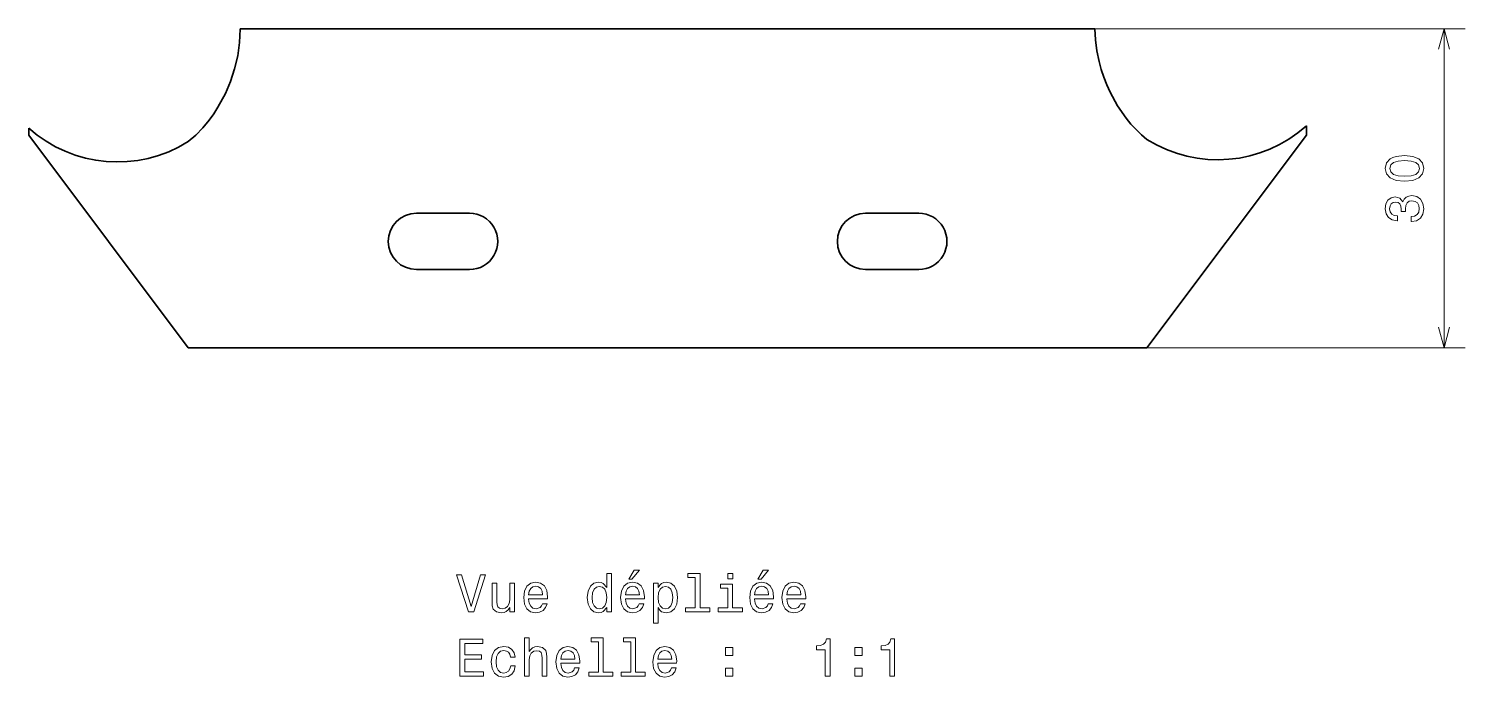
# Model space of a CAD drawing. Extents: x 78 to 213, y 94 to 155.
import ezdxf

# ---------------------------------------------------------------- set-up
doc = ezdxf.new("R2010")
doc.units = 0

msp = doc.modelspace()

# ---------------------------------------------------------------- linework, layer by layer
at = {"color": 7, "lineweight": 35, "ltscale": 0.254947}
msp.add_line((107.652328, 154.924332), (97.454437, 154.924332), dxfattribs=at)
at = {"color": 7, "lineweight": 35, "ltscale": 0.000747}
msp.add_line((97.454468, 154.89447), (97.454437, 154.924332), dxfattribs=at)
at = {"color": 7, "lineweight": 35}
for p, q in [((167.652328, 154.924332), (107.652328, 154.924332)), ((77.569443, 144.924332), (92.569443, 124.924332)), ((182.735214, 124.924332), (197.735214, 144.924332)), ((167.652328, 124.924332), (107.652328, 124.924332))]:
    msp.add_line(p, q, dxfattribs=at)
at = {"color": 7, "lineweight": 35, "ltscale": 0.254972}
msp.add_line((167.652328, 154.924332), (177.851227, 154.924332), dxfattribs=at)
at = {"color": 7, "lineweight": 13}
for p, q in [((169.652328, 154.924332), (212.678467, 154.924332)), ((210.678467, 124.924332), (210.678467, 154.924332)), ((169.652328, 124.924332), (212.678467, 124.924332))]:
    msp.add_line(p, q, dxfattribs=at)
at = {"color": 7, "lineweight": 35, "ltscale": 0.016497}
msp.add_line((77.569443, 145.584229), (77.569443, 144.924332), dxfattribs=at)
at = {"color": 7, "lineweight": 35, "ltscale": 0.021628}
msp.add_line((197.735214, 144.924332), (197.735214, 145.789444), dxfattribs=at)
at = {"color": 7, "lineweight": 35, "ltscale": 0.125}
for p, q in [((119.027817, 137.574326), (114.027817, 137.574326)), ((161.27684, 137.574326), (156.27684, 137.574326)), ((119.027817, 132.274338), (114.027817, 132.274338)), ((161.27684, 132.274338), (156.27684, 132.274338))]:
    msp.add_line(p, q, dxfattribs=at)
at = {"color": 7, "lineweight": 35, "ltscale": 0.377072}
for p, q in [((107.652328, 124.924332), (92.569443, 124.924332)), ((182.735214, 124.924332), (167.652328, 124.924332))]:
    msp.add_line(p, q, dxfattribs=at)
at = {"color": 7, "lineweight": 35}
for points in [[(92.569443, 144.30957), (93.274933, 144.917801), (93.934738, 145.593918), (94.546478, 146.33046), (94.972366, 146.918182), (95.368988, 147.533112), (96.070557, 148.835068), (96.551376, 149.970657), (96.937675, 151.154861), (97.221603, 152.377975), (97.395721, 153.628845), (97.454468, 154.89447)], [(177.851227, 154.924332), (177.903748, 153.883987), (178.034485, 152.85321), (178.24057, 151.839371), (178.440643, 151.099487), (178.678513, 150.375061), (178.956604, 149.658096), (179.269928, 148.961487), (179.967941, 147.68309), (180.783112, 146.50209), (181.23468, 145.951431), (181.713043, 145.433212), (182.211975, 144.955139), (182.735214, 144.514771)]]:
    msp.add_lwpolyline(points, dxfattribs=at)
at = {"color": 7, "lineweight": 13}
for points in [[(211.196106, 152.992477), (210.678467, 154.924332), (210.160828, 152.992477)], [(210.160828, 126.856186), (210.678467, 124.924332), (211.196106, 126.856186)]]:
    msp.add_lwpolyline(points, dxfattribs=at)
for points in [[(206.968811, 140.57692), (207.760605, 140.652573), (208.325439, 140.889603), (208.668396, 141.267853), (208.779343, 141.792343), (208.668396, 142.311798), (208.325439, 142.690033), (207.760605, 142.922028), (206.968811, 143.002716), (206.182068, 142.922028), (205.8694, 142.826202), (205.612183, 142.690033), (205.269257, 142.311798), (205.153259, 141.792343), (205.269257, 141.267853), (205.617233, 140.889603), (206.182068, 140.652573)], [(206.968811, 141.061081), (206.358582, 141.101425), (205.91983, 141.227509), (205.662628, 141.454453), (205.571838, 141.792343), (205.662628, 142.125198), (205.91983, 142.352142), (206.358582, 142.478226), (206.968811, 142.51857), (207.584091, 142.478226), (208.022858, 142.352142), (208.28006, 142.125198), (208.365784, 141.792343), (208.28006, 141.454453), (208.022858, 141.227509), (207.584091, 141.101425)], [(207.579041, 136.785431), (207.614349, 136.785431), (208.098511, 136.866119), (208.461609, 137.103149), (208.693604, 137.476349), (208.779343, 137.970581), (208.693604, 138.495087), (208.47171, 138.888458), (208.118683, 139.14061), (207.664795, 139.2314), (207.367233, 139.19104), (207.125153, 139.080093), (206.938568, 138.898544), (206.802399, 138.656464), (206.53006, 138.984268), (206.096344, 139.100266), (205.702972, 139.024628), (205.405426, 138.807755), (205.218811, 138.454742), (205.153259, 137.970581), (205.233948, 137.516693), (205.455841, 137.168716), (205.808868, 136.941772), (206.277893, 136.866119), (206.313202, 136.866119), (206.313202, 137.314972), (205.990433, 137.355316), (205.758453, 137.486435), (205.617233, 137.698257), (205.566803, 137.995804), (205.607147, 138.258057), (205.713058, 138.449692), (205.884521, 138.565689), (206.116516, 138.611069), (206.363632, 138.565689), (206.53006, 138.444641), (206.63092, 138.232834), (206.661194, 137.945374), (206.656143, 137.748688), (207.054565, 137.748688), (207.044464, 137.995804), (207.089859, 138.313522), (207.210892, 138.550552), (207.407578, 138.691772), (207.664795, 138.742203), (207.957291, 138.686722), (208.174149, 138.540466), (208.310318, 138.308487), (208.355713, 138.000839), (208.305267, 137.683121), (208.153976, 137.451126), (207.911896, 137.304886), (207.579041, 137.249405)], [(120.047859, 103.572746), (119.170341, 100.592201), (118.267601, 103.572746), (117.788498, 103.572746), (118.918182, 100.067703), (119.422501, 100.067703), (120.52697, 103.572746)], [(123.250313, 102.775917), (122.806503, 102.775917), (122.806503, 101.212517), (122.756073, 100.849403), (122.609818, 100.587158), (122.382874, 100.425774), (122.085327, 100.375343), (121.848297, 100.415688), (121.696999, 100.53672), (121.611259, 100.743492), (121.591087, 101.036003), (121.591087, 102.775917), (121.147285, 102.775917), (121.147285, 100.995659), (121.162415, 100.637589), (121.25824, 100.340034), (121.550743, 100.067703), (122.01976, 99.971886), (122.271927, 100.007187), (122.488785, 100.097961), (122.675385, 100.254303), (122.826683, 100.481247), (122.826683, 100.067703), (123.250313, 100.067703)], [(124.586769, 101.293205), (126.361984, 101.293205), (126.367027, 101.499977), (126.286331, 102.079948), (126.06443, 102.513672), (125.711411, 102.775917), (125.242386, 102.871735), (124.783455, 102.770874), (124.430428, 102.488449), (124.203484, 102.029518), (124.122787, 101.424332), (124.198441, 100.804016), (124.425385, 100.350121), (124.773369, 100.067703), (125.227257, 99.971886), (125.620628, 100.037445), (125.943398, 100.208916), (126.180428, 100.481247), (126.316597, 100.84436), (125.877831, 100.84436), (125.787056, 100.642632), (125.65593, 100.491333), (125.28273, 100.3703), (124.99527, 100.425774), (124.778412, 100.602287), (124.637199, 100.889748), (124.586769, 101.278076)], [(131.934753, 100.48629), (131.934753, 100.067703), (132.378555, 100.067703), (132.378555, 103.688744), (131.939789, 103.688744), (131.939789, 102.362373), (131.601898, 102.745659), (131.395126, 102.836433), (131.158096, 102.871735), (130.729416, 102.770874), (130.396561, 102.488449), (130.179703, 102.034561), (130.104065, 101.424332), (130.179703, 100.814102), (130.396561, 100.355164), (130.729416, 100.067703), (131.158096, 99.971886), (131.395126, 100.007187), (131.606934, 100.097961)], [(133.694839, 101.293205), (135.470047, 101.293205), (135.475098, 101.499977), (135.394409, 102.079948), (135.172501, 102.513672), (134.819473, 102.775917), (134.350464, 102.871735), (133.891525, 102.770874), (133.538498, 102.488449), (133.311554, 102.029518), (133.230865, 101.424332), (133.306503, 100.804016), (133.533447, 100.350121), (133.881439, 100.067703), (134.335327, 99.971886), (134.728699, 100.037445), (135.051468, 100.208916), (135.288498, 100.481247), (135.424667, 100.84436), (134.985901, 100.84436), (134.895126, 100.642632), (134.764008, 100.491333), (134.390808, 100.3703), (134.103333, 100.425774), (133.886475, 100.602287), (133.74527, 100.889748), (133.694839, 101.278076)], [(134.002472, 103.144073), (134.300018, 103.144073), (135.001038, 104.001419), (134.50679, 104.001419)], [(136.761124, 102.35733), (136.761124, 102.775917), (136.317322, 102.775917), (136.317322, 99.018715), (136.761124, 99.018715), (136.761124, 100.481247), (136.917465, 100.244217), (137.093964, 100.087875), (137.537781, 99.971886), (137.961411, 100.067703), (138.294266, 100.355164), (138.511124, 100.809059), (138.591812, 101.424332), (138.511124, 102.034561), (138.294266, 102.488449), (137.961411, 102.770874), (137.537781, 102.871735), (137.2957, 102.841476), (137.088928, 102.745659), (136.912415, 102.584274)], [(140.261124, 103.315544), (140.261124, 100.440903), (139.348297, 100.440903), (139.348297, 100.067703), (141.612701, 100.067703), (141.612701, 100.440903), (140.704926, 100.440903), (140.704926, 103.688744), (139.565155, 103.688744), (139.565155, 103.315544)], [(143.77121, 100.440903), (143.77121, 102.685135), (142.631439, 102.685135), (142.631439, 102.3069), (143.327408, 102.3069), (143.327408, 100.440903), (142.419617, 100.440903), (142.419617, 100.067703), (144.689072, 100.067703), (144.689072, 100.440903)], [(143.786331, 103.688744), (143.317322, 103.688744), (143.317322, 103.184418), (143.786331, 103.184418)], [(145.838928, 101.293205), (147.614136, 101.293205), (147.619186, 101.499977), (147.538498, 102.079948), (147.316589, 102.513672), (146.963562, 102.775917), (146.494553, 102.871735), (146.035614, 102.770874), (145.682587, 102.488449), (145.455643, 102.029518), (145.374954, 101.424332), (145.450592, 100.804016), (145.677551, 100.350121), (146.025528, 100.067703), (146.479416, 99.971886), (146.872787, 100.037445), (147.195557, 100.208916), (147.432587, 100.481247), (147.568756, 100.84436), (147.12999, 100.84436), (147.039215, 100.642632), (146.908096, 100.491333), (146.534897, 100.3703), (146.247437, 100.425774), (146.030579, 100.602287), (145.889359, 100.889748), (145.838928, 101.278076)], [(146.146561, 103.144073), (146.444122, 103.144073), (147.145126, 104.001419), (146.650879, 104.001419)], [(148.874954, 101.293205), (150.650162, 101.293205), (150.655212, 101.499977), (150.574524, 102.079948), (150.352615, 102.513672), (149.999588, 102.775917), (149.530563, 102.871735), (149.07164, 102.770874), (148.718613, 102.488449), (148.491669, 102.029518), (148.41098, 101.424332), (148.486618, 100.804016), (148.713562, 100.350121), (149.061554, 100.067703), (149.515442, 99.971886), (149.908813, 100.037445), (150.231583, 100.208916), (150.468613, 100.481247), (150.604782, 100.84436), (150.166016, 100.84436), (150.075241, 100.642632), (149.944122, 100.491333), (149.570923, 100.3703), (149.283447, 100.425774), (149.066589, 100.602287), (148.925385, 100.889748), (148.874954, 101.278076)], [(124.586769, 101.666405), (124.642242, 102.014389), (124.778412, 102.271591), (124.985184, 102.427933), (125.257515, 102.483406), (125.524811, 102.427933), (125.731583, 102.271591), (125.857658, 102.014389), (125.903046, 101.666405)], [(131.233734, 102.47332), (131.526245, 102.402718), (131.748154, 102.206032), (131.879272, 101.87822), (131.929703, 101.424332), (131.879272, 100.965401), (131.748154, 100.637589), (131.526245, 100.43586), (131.233734, 100.3703), (130.95636, 100.43586), (130.744553, 100.637589), (130.603333, 100.970444), (130.557953, 101.424332), (130.603333, 101.873177), (130.744553, 102.200989), (130.95636, 102.402718)], [(133.694839, 101.666405), (133.750305, 102.014389), (133.886475, 102.271591), (134.093246, 102.427933), (134.365585, 102.483406), (134.632874, 102.427933), (134.839645, 102.271591), (134.965729, 102.014389), (135.011124, 101.666405)], [(137.462128, 100.3703), (137.164581, 100.43586), (136.947723, 100.637589), (136.811554, 100.965401), (136.766159, 101.424332), (136.811554, 101.87822), (136.947723, 102.206032), (137.164581, 102.402718), (137.462128, 102.47332), (137.734467, 102.402718), (137.951324, 102.200989), (138.087494, 101.873177), (138.137924, 101.424332), (138.087494, 100.970444), (137.951324, 100.637589), (137.734467, 100.43586)], [(145.838928, 101.666405), (145.894409, 102.014389), (146.030579, 102.271591), (146.237335, 102.427933), (146.509674, 102.483406), (146.776962, 102.427933), (146.983734, 102.271591), (147.109818, 102.014389), (147.155212, 101.666405)], [(148.874954, 101.666405), (148.93042, 102.014389), (149.066589, 102.271591), (149.273361, 102.427933), (149.5457, 102.483406), (149.812988, 102.427933), (150.01976, 102.271591), (150.145844, 102.014389), (150.191223, 101.666405)], [(118.111259, 94.020874), (120.330284, 94.020874), (120.330284, 94.444504), (118.575241, 94.444504), (118.575241, 95.629662), (120.138641, 95.629662), (120.138641, 96.048248), (118.575241, 96.048248), (118.575241, 97.097244), (120.28994, 97.097244), (120.28994, 97.520874), (118.111259, 97.520874)], [(124.198441, 94.020874), (124.642242, 94.020874), (124.642242, 95.584274), (124.68763, 95.942345), (124.833885, 96.20459), (125.060829, 96.365974), (125.363426, 96.426491), (125.605499, 96.37606), (125.756798, 96.239891), (125.832443, 96.012947), (125.857658, 95.710358), (125.857658, 94.020874), (126.301468, 94.020874), (126.301468, 95.801132), (126.281288, 96.159203), (126.190514, 96.456757), (125.89296, 96.729088), (125.428986, 96.824905), (125.176826, 96.789604), (124.959969, 96.693787), (124.778412, 96.542488), (124.642242, 96.335716), (124.642242, 97.641914), (124.198441, 97.641914)], [(131.153046, 97.268715), (131.153046, 94.394073), (130.240219, 94.394073), (130.240219, 94.020874), (132.504639, 94.020874), (132.504639, 94.394073), (131.596848, 94.394073), (131.596848, 97.641914), (130.457077, 97.641914), (130.457077, 97.268715)], [(134.189072, 97.268715), (134.189072, 94.394073), (133.276245, 94.394073), (133.276245, 94.020874), (135.540649, 94.020874), (135.540649, 94.394073), (134.632874, 94.394073), (134.632874, 97.641914), (133.493103, 97.641914), (133.493103, 97.268715)], [(152.475815, 94.020874), (152.934753, 94.020874), (152.934753, 97.546089), (152.591812, 97.546089), (152.501038, 97.238457), (152.319473, 97.031677), (152.042099, 96.910645), (151.658813, 96.8703), (151.658813, 96.51223), (152.475815, 96.51223)], [(158.547852, 94.020874), (159.00679, 94.020874), (159.00679, 97.546089), (158.663849, 97.546089), (158.573074, 97.238457), (158.39151, 97.031677), (158.114136, 96.910645), (157.73085, 96.8703), (157.73085, 96.51223), (158.547852, 96.51223)], [(122.887199, 95.83139), (123.325958, 95.83139), (123.235184, 96.234848), (123.018326, 96.552574), (122.680428, 96.74926), (122.241669, 96.824905), (121.757515, 96.724045), (121.389359, 96.44162), (121.157372, 95.982689), (121.076683, 95.367416), (121.152328, 94.757187), (121.379272, 94.303291), (121.737343, 94.020874), (122.22654, 93.925056), (122.660255, 94.000702), (122.998154, 94.212517), (123.230141, 94.545372), (123.331001, 94.989174), (122.907372, 94.989174), (122.831726, 94.706757), (122.690514, 94.494934), (122.488785, 94.363815), (122.241669, 94.323471), (121.934029, 94.38903), (121.712128, 94.590759), (121.575958, 94.918571), (121.530571, 95.382545), (121.575958, 95.836433), (121.717171, 96.164246), (121.944115, 96.365974), (122.241669, 96.436577), (122.503914, 96.39119), (122.7006, 96.2752), (122.831726, 96.083557)], [(127.622787, 95.246376), (129.39801, 95.246376), (129.403046, 95.453148), (129.322357, 96.033119), (129.100449, 96.466843), (128.747437, 96.729088), (128.278412, 96.824905), (127.819473, 96.724045), (127.466446, 96.44162), (127.239502, 95.982689), (127.158813, 95.377502), (127.234459, 94.757187), (127.461411, 94.303291), (127.809387, 94.020874), (128.263275, 93.925056), (128.656647, 93.990616), (128.979416, 94.162086), (129.216446, 94.434418), (129.352615, 94.797531), (128.913849, 94.797531), (128.823074, 94.595802), (128.691956, 94.444504), (128.318756, 94.323471), (128.031296, 94.378944), (127.81443, 94.555458), (127.673225, 94.842918), (127.622787, 95.231247)], [(127.622787, 95.619576), (127.678268, 95.96756), (127.81443, 96.224762), (128.02121, 96.381104), (128.293533, 96.436577), (128.560837, 96.381104), (128.767609, 96.224762), (128.893677, 95.96756), (128.939072, 95.619576)], [(136.730865, 95.246376), (138.506073, 95.246376), (138.511124, 95.453148), (138.43042, 96.033119), (138.208527, 96.466843), (137.855499, 96.729088), (137.386475, 96.824905), (136.927551, 96.724045), (136.574524, 96.44162), (136.34758, 95.982689), (136.266876, 95.377502), (136.342529, 94.757187), (136.569473, 94.303291), (136.917465, 94.020874), (137.371353, 93.925056), (137.764725, 93.990616), (138.087494, 94.162086), (138.324524, 94.434418), (138.460693, 94.797531), (138.021927, 94.797531), (137.931152, 94.595802), (137.800018, 94.444504), (137.426819, 94.323471), (137.139359, 94.378944), (136.922501, 94.555458), (136.781296, 94.842918), (136.730865, 95.231247)], [(136.730865, 95.619576), (136.786331, 95.96756), (136.922501, 96.224762), (137.129272, 96.381104), (137.401611, 96.436577), (137.6689, 96.381104), (137.875671, 96.224762), (138.001755, 95.96756), (138.04715, 95.619576)], [(143.110535, 95.977646), (143.806503, 95.977646), (143.806503, 96.729088), (143.110535, 96.729088)], [(155.254639, 95.977646), (155.950592, 95.977646), (155.950592, 96.729088), (155.254639, 96.729088)], [(143.110535, 94.020874), (143.806503, 94.020874), (143.806503, 94.772316), (143.110535, 94.772316)], [(155.254639, 94.020874), (155.950592, 94.020874), (155.950592, 94.772316), (155.254639, 94.772316)]]:
    msp.add_lwpolyline(points, close=True, dxfattribs=at)
at = {"color": 7, "lineweight": 35}
for centre, radius, start, end in [((85.914482, 154.890778), 12.500056, 228.117913, 302.167231), ((189.390167, 155.095978), 12.500056, 237.832381, 311.881696), ((114.027817, 134.924332), 2.65, 90.000003, 269.999997), ((119.027817, 134.924332), 2.65, 269.999997, 90.000003), ((156.27684, 134.924332), 2.65, 90.000003, 269.999997), ((161.27684, 134.924332), 2.65, 269.999997, 90.000003)]:
    msp.add_arc(centre, radius, start, end, dxfattribs=at)

doc.saveas('drawing.dxf')
